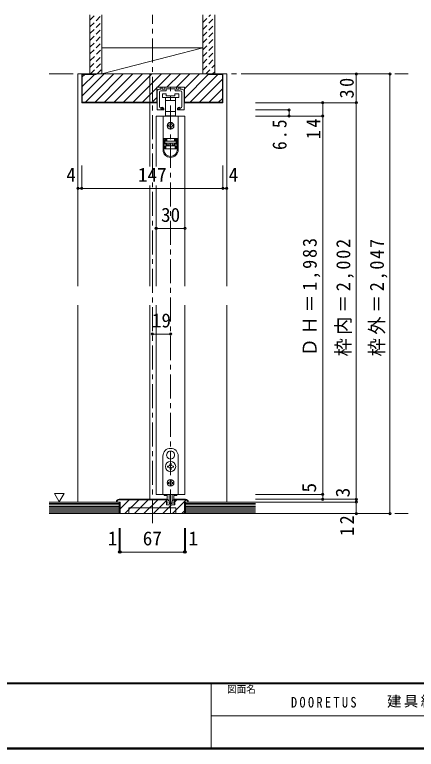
# Model space of a CAD drawing. Units: millimetres at full size, sheet at 1:5. Extents: x -957 to 993, y -705 to 708.
# Drawn here: x -187 to 232, y -689 to 76 of the extents above; entities that cross this region are included whole.
import ezdxf
from ezdxf.enums import TextEntityAlignment as Align

# ---------------------------------------------------------------- set-up
doc = ezdxf.new("R2010")
doc.units = ezdxf.units.MM
doc.header["$LTSCALE"] = 5
doc.header["$PDMODE"] = 32
doc.header["$PDSIZE"] = 2.5
doc.linetypes.add('CHAIN1', pattern=[8, 5, -1, 1, -1])
doc.linetypes.add('DASHED1', pattern=[1.8, 1.2, -0.6])
doc.layers.add('0-B_寸法', color=7, linetype='Continuous', lineweight=9)
doc.layers.add('F-1_枠', color=6, linetype='Continuous', lineweight=9)
doc.layers.add('F-0_補助線', color=7, linetype='Continuous')
doc.layers.add('F-A_文字', color=7, linetype='Continuous')
doc.styles.add('ＭＳ ゴシック', font='')
doc.styles.get('ＭＳ ゴシック').set_extended_font_data('MS Gothic')

# ---------------------------------------------------------------- blocks, each defined once
blk = doc.blocks.new('01')
at = {"layer": '0-B_寸法'}
for p, q in [((-8.95, 7.72), (-9.85, 7.72)), ((-5.85, 7.72), (5.85, 7.72)), ((8.95, 7.72), (9.85, 7.72)), ((-14, 3.72), (-14, -15.48)), ((-12, 5.72), (-10.45, 5.72)), ((-11.65, 2.72), (-11.65, -12.157)), ((-10.15, 6.02), (-10.15, 7.42)), ((-10.15, 4.22), (-4.95, 4.22)), ((-8.65, 6.02), (-8.65, 7.42)), ((-6.45, 5.72), (-8.35, 5.72)), ((-6.15, 7.42), (-6.15, 6.02)), ((-4.65, 4.52), (-4.65, 5.92)), ((-4.35, 6.22), (-0.3, 6.22)), ((0, 6.52), (-0.3, 6.22)), ((0, 6.52), (0.3, 6.22)), ((4.35, 6.22), (0.3, 6.22)), ((4.65, 4.52), (4.65, 5.92)), ((10.15, 4.22), (4.95, 4.22)), ((6.15, 7.42), (6.15, 6.02)), ((6.45, 5.72), (8.35, 5.72)), ((8.65, 6.02), (8.65, 7.42)), ((10.15, 6.02), (10.15, 7.42)), ((12, 5.72), (10.45, 5.72)), ((11.65, 2.72), (11.65, -12.157)), ((14, 3.72), (14, -15.48)), ((-7.15, -15.48), (-7.15, -14.405)), ((7.15, -15.48), (7.15, -14.405)), ((-13.7, -15.78), (-7.45, -15.78)), ((13.7, -15.78), (7.45, -15.78))]:
    blk.add_line(p, q, dxfattribs=at)
for centre, radius, start, end in [((-9.85, 7.42), 0.3, 90, 180), ((-8.95, 7.42), 0.3, 0, 90), ((-5.85, 7.42), 0.3, 90, 180), ((5.85, 7.42), 0.3, 0, 90), ((8.95, 7.42), 0.3, 90, 180), ((9.85, 7.42), 0.3, 0, 90), ((-12, 3.72), 2, 90, 180), ((-10.15, 2.72), 1.5, 90, 180), ((-10.45, 6.02), 0.3, 270, 0), ((-8.35, 6.02), 0.3, 180, 270), ((-6.45, 6.02), 0.3, 270, 0), ((-4.95, 4.52), 0.3, 270, 0), ((-4.35, 5.92), 0.3, 90, 180), ((4.35, 5.92), 0.3, 0, 90), ((4.95, 4.52), 0.3, 180, 270), ((6.45, 6.02), 0.3, 180, 270), ((8.35, 6.02), 0.3, 270, 0), ((10.45, 6.02), 0.3, 180, 270), ((10.15, 2.72), 1.5, 0, 90), ((12, 3.72), 2, 0, 90), ((-9.65, -12.157), 2, 180, 253.54075), ((-8.8, -9.28), 5, 253.54075, 284.75682), ((-7.45, -14.405), 0.3, 0, 104.75682), ((7.45, -14.405), 0.3, 75.24318, 180), ((8.8, -9.28), 5, 255.24318, 286.45925), ((9.65, -12.157), 2, 286.45925, 0), ((-13.7, -15.48), 0.3, 180, 270), ((-7.45, -15.48), 0.3, 270, 0), ((7.45, -15.48), 0.3, 180, 270), ((13.7, -15.48), 0.3, 270, 0)]:
    blk.add_arc(centre, radius, start, end, dxfattribs=at)
for p in [(-8.8, -14.28), (8.8, -14.28)]:
    blk.add_point(p, dxfattribs=at)

msp = doc.modelspace()

# ---------------------------------------------------------------- linework, layer by layer
at = {"layer": '0-B_寸法', "linetype": 'DASHED1'}
for p, q in [((-108.342, 70.511), (-102.796, 76.058)), ((-108.342, 63.44), (-95.724, 76.058)), ((-108.342, 56.369), (-95.842, 68.869)), ((9.158, 67.803), (17.413, 76.058)), ((9.158, 60.732), (20.832, 72.407)), ((-108.342, 49.298), (-95.842, 61.798)), ((9.158, 53.661), (21.658, 66.161)), ((-108.342, 42.227), (-95.842, 54.727)), ((9.158, 46.59), (21.658, 59.09)), ((-108.342, 35.156), (-95.842, 47.656)), ((9.158, 39.519), (21.658, 52.019)), ((-108.02, 28.407), (-95.842, 40.585)), ((9.158, 32.448), (21.658, 44.948)), ((-108.37, 20.986), (-95.842, 33.514)), ((9.158, 25.377), (21.658, 37.877)), ((9.158, 18.306), (21.658, 30.806)), ((-107.878, 14.407), (-95.842, 26.443)), ((12.33, 14.407), (21.658, 23.735)), ((-100.807, 14.407), (-95.842, 19.372)), ((19.401, 14.407), (21.658, 16.664))]:
    msp.add_line(p, q, dxfattribs=at)
at = {"layer": '0-B_寸法'}
for p, q in [((-108.342, 14.407), (-108.342, 76.058)), ((-95.842, 14.407), (-95.842, 76.058)), ((9.158, 14.407), (9.158, 76.058)), ((21.658, 14.407), (21.658, 76.058)), ((-95.842, 41.407), (9.158, 41.407)), ((-95.842, 14.407), (9.158, 41.407)), ((-120.842, 14.407), (-116.842, 14.407)), ((-120.842, 14.407), (-120.842, -206.593)), ((-116.842, -15.593), (-116.842, 14.407)), ((30.158, 14.407), (-116.842, 14.407)), ((-116.342, -8.566), (-93.37, 14.407)), ((-116.342, -15.093), (-116.342, 13.907)), ((-101.842, 13.907), (-116.342, 13.907)), ((-116.342, 11.233), (-113.669, 13.907)), ((-116.342, 1.334), (-103.769, 13.907)), ((-112.97, -15.093), (-83.47, 14.407)), ((-103.071, -15.093), (-73.571, 14.407)), ((-101.842, 14.407), (-101.842, 13.907)), ((-95.842, 14.407), (9.158, 14.407)), ((-93.171, -15.093), (-63.671, 14.407)), ((-53.772, 14.407), (-83.272, -15.093)), ((-73.372, -15.093), (-43.872, 14.407)), ((-63.473, -15.093), (-33.973, 14.407)), ((-45.842, 14.407), (-45.842, -81.898)), ((-38.073, 0.407), (-24.073, 14.407)), ((-28.174, 0.407), (-14.174, 14.407)), ((-18.274, 0.407), (-4.274, 14.407)), ((-9.942, -1.161), (5.625, 14.407)), ((-9.942, -11.06), (15.158, 14.04)), ((24.924, 13.907), (-4.076, -15.093)), ((5.824, -15.093), (29.658, 8.741)), ((15.158, 13.907), (15.158, 14.407)), ((15.158, 13.907), (29.658, 13.907)), ((29.658, -15.093), (29.658, 13.907)), ((30.158, -15.593), (30.158, 14.407)), ((34.158, 14.407), (30.158, 14.407)), ((34.158, -206.593), (34.158, 14.407)), ((204.158, 14.407), (64.158, 14.407)), ((169.158, 14.407), (169.158, -15.593)), ((204.158, 14.407), (204.158, -431.593)), ((-38.742, -15.593), (-38.742, 0.407)), ((-9.942, 0.407), (-38.742, 0.407)), ((-9.942, -15.593), (-9.942, 0.407)), ((-53.573, -15.093), (-38.742, -0.262)), ((-32.842, -6.293), (-32.842, -10.293)), ((-28.842, -6.293), (-32.842, -6.293)), ((-28.842, -8.293), (-28.842, -6.293)), ((-19.842, -6.293), (-19.842, -8.293)), ((-15.842, -6.293), (-19.842, -6.293)), ((-15.842, -10.293), (-15.842, -6.293)), ((15.723, -15.093), (29.658, -1.159)), ((-38.742, -15.093), (-116.342, -15.093)), ((-43.674, -15.093), (-38.742, -10.162)), ((-32.842, -10.293), (-24.342, -10.293)), ((-29.592, -10.293), (-29.592, -13.293)), ((-29.592, -13.293), (-29.592, -24.893)), ((-29.592, -13.293), (-24.342, -13.293)), ((-19.842, -8.293), (-28.842, -8.293)), ((-24.342, -10.293), (-15.842, -10.293)), ((-24.342, -13.293), (-19.092, -13.293)), ((-19.092, -13.293), (-19.092, -10.293)), ((-19.092, -24.893), (-19.092, -13.293)), ((29.658, -15.093), (-9.942, -15.093)), ((25.623, -15.093), (29.658, -11.058)), ((-38.742, -15.593), (-116.842, -15.593)), ((30.158, -15.593), (-9.942, -15.593)), ((169.158, -15.593), (64.158, -15.593)), ((134.158, -15.593), (134.158, -29.593)), ((169.158, -443.593), (169.158, -15.593)), ((-9.342, -29.593), (-39.342, -29.593)), ((-39.342, -29.593), (-39.342, -81.898)), ((-32.242, -29.593), (-32.242, -52.893)), ((-16.442, -29.593), (-32.242, -29.593)), ((-29.592, -24.893), (-29.592, -29.293)), ((-24.342, -24.893), (-29.592, -24.893)), ((-29.592, -29.293), (-28.342, -29.293)), ((-19.092, -24.893), (-24.342, -24.893)), ((-20.342, -29.593), (-20.342, -29.293)), ((-20.342, -29.293), (-19.092, -29.293)), ((-19.092, -29.293), (-19.092, -24.893)), ((-16.442, -29.593), (-16.442, -52.893)), ((-9.342, -29.593), (-9.342, -206.593)), ((99.158, -23.093), (64.158, -23.093)), ((134.158, -29.593), (64.158, -29.593)), ((99.158, -23.093), (99.158, -29.593)), ((134.158, -29.593), (134.158, -423.594)), ((-24.842, -37.093), (-24.842, -38.093)), ((-23.842, -38.093), (-23.842, -37.093)), ((-25.842, -39.093), (-26.842, -39.093)), ((-26.842, -40.093), (-25.842, -40.093)), ((-24.842, -41.093), (-24.842, -42.093)), ((-23.842, -42.093), (-23.842, -41.093)), ((-21.842, -39.093), (-22.842, -39.093)), ((-22.842, -40.093), (-21.842, -40.093)), ((-32.242, -52.893), (-32.242, -52.993)), ((-16.442, -52.893), (-32.242, -52.893)), ((-32.242, -52.993), (-32.242, -64.693)), ((-31.242, -52.993), (-32.242, -52.993)), ((-31.242, -64.693), (-31.242, -52.993)), ((-28.542, -52.993), (-31.242, -52.993)), ((-29.242, -52.993), (-29.242, -52.893)), ((-28.542, -52.993), (-28.542, -53.993)), ((-28.342, -55.093), (-28.342, -52.893)), ((-20.342, -52.893), (-20.342, -55.093)), ((-20.142, -53.993), (-20.142, -52.993)), ((-17.442, -52.993), (-20.142, -52.993)), ((-19.442, -52.893), (-19.442, -52.993)), ((-16.442, -52.893), (-16.442, -52.993)), ((-16.442, -64.693), (-16.442, -52.993)), ((-30.442, -53.993), (-28.542, -53.993)), ((-30.442, -53.993), (-30.442, -58.693)), ((-28.542, -54.993), (-30.442, -54.993)), ((-28.542, -58.693), (-30.442, -58.693)), ((-28.342, -55.093), (-30.242, -55.093)), ((-30.242, -55.093), (-30.242, -55.593)), ((-30.242, -63.593), (-30.242, -60.593)), ((-30.242, -60.593), (-29.242, -60.593)), ((-29.242, -60.593), (-29.242, -63.593)), ((-29.242, -60.593), (-19.442, -60.593)), ((-28.542, -53.993), (-28.542, -54.993)), ((-28.542, -58.693), (-28.542, -60.593)), ((-28.342, -59.593), (-28.342, -57.593)), ((-28.342, -59.593), (-25.842, -59.593)), ((-28.342, -60.593), (-28.342, -59.593)), ((-25.842, -57.593), (-25.842, -60.593)), ((-22.842, -57.593), (-22.842, -60.593)), ((-18.442, -55.093), (-20.342, -55.093)), ((-20.342, -57.593), (-20.342, -59.593)), ((-20.142, -53.993), (-18.242, -53.993)), ((-20.142, -57.693), (-18.242, -57.693)), ((-20.142, -58.693), (-20.142, -57.693)), ((-20.142, -60.593), (-20.142, -58.693)), ((-18.242, -58.693), (-20.142, -58.693)), ((-19.442, -63.593), (-19.442, -60.593)), ((-19.442, -60.593), (-18.442, -60.593)), ((-18.442, -55.593), (-18.442, -55.093)), ((-18.442, -60.593), (-18.442, -63.593)), ((-18.242, -58.693), (-18.242, -53.993)), ((-29.242, -63.593), (-30.242, -63.593)), ((-19.442, -63.593), (-29.242, -63.593)), ((-18.442, -63.593), (-19.442, -63.593)), ((-116.842, -104.898), (-116.842, -80.839)), ((30.158, -104.898), (30.158, -84.339)), ((-116.842, -104.898), (30.158, -104.898)), ((-45.842, -101.898), (-45.842, -206.593)), ((-39.342, -101.898), (-39.342, -206.593)), ((-39.342, -146.593), (-9.342, -146.593)), ((-120.842, -226.593), (-120.842, -431.594)), ((-45.842, -226.593), (-45.842, -428.593)), ((-39.342, -226.593), (-39.342, -423.594)), ((-9.342, -226.593), (-9.342, -423.594)), ((34.158, -431.594), (34.158, -226.593)), ((-24.441, -378.445), (-24.342, -378.544)), ((-24.243, -378.445), (-24.342, -378.544)), ((-32.342, -423.594), (-32.342, -383.594)), ((-27.984, -384.582), (-27.849, -384.619)), ((-27.886, -384.754), (-27.849, -384.619)), ((-20.7, -384.582), (-20.835, -384.619)), ((-20.798, -384.754), (-20.835, -384.619)), ((-16.342, -383.594), (-16.342, -423.594)), ((-26.542, -394.094), (-27.492, -394.094)), ((-27.492, -394.094), (-27.492, -395.094)), ((-27.492, -395.094), (-26.542, -395.094)), ((-24.842, -391.444), (-24.842, -392.394)), ((-23.842, -391.444), (-24.842, -391.444)), ((-23.842, -392.394), (-23.842, -391.444)), ((-23.842, -397.744), (-23.842, -396.794)), ((-21.192, -394.094), (-22.142, -394.094)), ((-22.142, -395.094), (-21.192, -395.094)), ((-21.192, -395.094), (-21.192, -394.094)), ((-26.142, -411.094), (-26.742, -411.094)), ((-26.742, -411.094), (-26.742, -412.094)), ((-26.742, -412.094), (-26.142, -412.094)), ((-24.842, -409.194), (-23.842, -409.194)), ((-24.842, -409.194), (-24.842, -409.794)), ((-23.842, -409.194), (-23.842, -409.794)), ((-22.542, -411.094), (-21.942, -411.094)), ((-24.842, -413.394), (-24.842, -413.994)), ((-23.842, -413.994), (-24.842, -413.994)), ((-23.842, -413.394), (-23.842, -413.994)), ((-145.277, -422.78), (-140.277, -431.44)), ((-39.342, -423.594), (-9.342, -423.594)), ((-16.342, -423.594), (-32.342, -423.594)), ((-30.942, -423.594), (-30.942, -424.794)), ((-30.942, -424.794), (-27.81, -424.794)), ((-27.842, -428.015), (-27.842, -423.594)), ((-25.842, -423.594), (-25.842, -431.215)), ((-22.842, -423.594), (-22.842, -431.215)), ((-20.874, -424.794), (-17.742, -424.794)), ((-20.842, -428.015), (-20.842, -423.594)), ((-17.742, -423.594), (-17.742, -424.794)), ((134.158, -423.594), (64.158, -423.594)), ((134.158, -423.594), (134.158, -428.594)), ((-77.842, -431.594), (-150.842, -431.594)), ((-77.842, -433.094), (-150.842, -433.094)), ((-77.842, -434.594), (-150.842, -434.594)), ((-77.842, -436.094), (-150.842, -436.094)), ((-76.842, -431.593), (-80.842, -431.593)), ((-77.842, -428.593), (-28.742, -428.593)), ((-77.842, -429.093), (-28.742, -429.093)), ((-77.842, -443.593), (-77.842, -431.594)), ((-76.842, -438.557), (-67.379, -429.093)), ((-76.842, -443.593), (-76.842, -431.593)), ((-71.979, -443.593), (-57.479, -429.093)), ((-62.08, -443.593), (-47.58, -429.093)), ((-52.18, -443.593), (-37.68, -429.093)), ((-42.281, -443.593), (-28.742, -430.055)), ((-32.381, -443.593), (-23.381, -434.593)), ((-28.842, -428.594), (-28.299, -428.594)), ((-28.842, -429.594), (-28.842, -428.594)), ((-28.742, -434.593), (-28.742, -428.593)), ((-28.742, -434.593), (-19.942, -434.593)), ((-28.142, -434.593), (-28.628, -433.367)), ((-27.842, -433.093), (-28.442, -433.093)), ((-27.042, -434.593), (-28.142, -434.593)), ((-26.68, -430.006), (-27.945, -428.74)), ((-27.842, -433.093), (-27.842, -431.83)), ((-27.042, -434.593), (-26.842, -434.393)), ((-26.842, -434.393), (-26.642, -434.593)), ((-22.042, -434.593), (-26.642, -434.593)), ((-26.468, -430.094), (-26.142, -430.094)), ((-25.942, -432.793), (-25.942, -430.294)), ((-23.142, -431.515), (-25.542, -431.515)), ((-24.342, -433.393), (-24.042, -433.093)), ((-24.042, -433.093), (-23.042, -433.093)), ((-22.742, -432.793), (-22.742, -430.294)), ((-22.216, -430.094), (-22.542, -430.094)), ((-22.482, -443.593), (-8.096, -429.207)), ((-21.842, -434.393), (-22.042, -434.593)), ((-22.004, -430.006), (-20.738, -428.74)), ((-21.642, -434.593), (-21.842, -434.393)), ((-21.642, -434.593), (-20.542, -434.593)), ((-20.842, -433.093), (-20.842, -431.83)), ((-20.842, -433.093), (-20.242, -433.093)), ((-20.542, -434.593), (-20.056, -433.367)), ((-19.942, -434.593), (-19.942, -428.593)), ((-8.842, -428.593), (-19.942, -428.593)), ((-8.842, -429.093), (-19.942, -429.093)), ((-19.942, -431.154), (-17.881, -429.093)), ((-5.842, -431.593), (-9.842, -431.593)), ((-9.842, -443.593), (-9.842, -431.593)), ((-8.842, -443.593), (-8.842, -431.594)), ((-8.842, -431.594), (64.158, -431.594)), ((-8.842, -433.094), (64.158, -433.094)), ((-8.842, -434.594), (64.158, -434.594)), ((-8.842, -436.094), (64.158, -436.094)), ((169.158, -428.594), (64.158, -428.594)), ((169.158, -431.593), (64.158, -431.593)), ((204.158, -443.593), (204.158, -431.593)), ((-77.842, -437.594), (-150.842, -437.594)), ((-77.842, -439.094), (-150.842, -439.094)), ((-77.842, -440.594), (-150.842, -440.594)), ((-77.842, -442.094), (-150.842, -442.094)), ((-77.842, -443.594), (-150.842, -443.594)), ((-76.842, -443.593), (-9.842, -443.593)), ((-67.842, -437.593), (-18.842, -437.593)), ((-67.842, -443.593), (-67.842, -437.593)), ((-18.842, -443.593), (-18.842, -437.593)), ((-12.582, -443.593), (-9.842, -440.853)), ((-8.842, -437.594), (64.158, -437.594)), ((-8.842, -439.094), (64.158, -439.094)), ((-8.842, -440.594), (64.158, -440.594)), ((-8.842, -442.094), (64.158, -442.094)), ((-8.842, -443.594), (64.158, -443.594)), ((204.158, -443.593), (64.158, -443.593))]:
    msp.add_line(p, q, dxfattribs=at)
at = {"layer": '0-B_寸法', "linetype": 'CHAIN1'}
for p, q in [((-43.342, -453.593), (-43.342, 76.058)), ((-150.842, 14.407), (223.158, 14.407)), ((-24.342, -443.593), (-24.342, 0.407)), ((-150.842, -443.593), (223.158, -443.593))]:
    msp.add_line(p, q, dxfattribs=at)
at = {"layer": '0-B_寸法', "color": 4}
for p, q in [((-120.842, -104.898), (-120.842, -80.839)), ((-116.842, -104.898), (-116.842, -80.839)), ((30.158, -104.898), (30.158, -80.839)), ((34.158, -104.898), (34.158, -80.839)), ((-120.842, -104.898), (-116.842, -104.898)), ((30.158, -104.898), (34.158, -104.898)), ((-43.342, -256.593), (-24.342, -256.593)), ((-77.842, -483.593), (-77.842, -458.593)), ((-76.842, -483.593), (-76.842, -458.593)), ((-9.842, -483.593), (-9.842, -458.593)), ((-8.842, -483.593), (-8.842, -458.593)), ((-77.842, -483.593), (-76.842, -483.593)), ((-76.842, -483.593), (-9.842, -483.593)), ((-9.842, -483.593), (-8.842, -483.593))]:
    msp.add_line(p, q, dxfattribs=at)
at = {"layer": '0-B_寸法'}
for points in [[(-20.342, -29.293), (-28.342, -29.293), (-28.342, -29.593)], [(-16.442, -52.993), (-17.442, -52.993), (-17.442, -64.693)], [(-30.442, -57.693), (-28.542, -57.693), (-28.542, -58.693)], [(-22.842, -59.593), (-20.342, -59.593), (-20.342, -60.593)], [(-18.242, -54.993), (-20.142, -54.993), (-20.142, -53.993)], [(-24.842, -396.794), (-24.842, -397.744), (-23.842, -397.744)], [(-21.942, -411.094), (-21.942, -412.094), (-22.542, -412.094)], [(-145.277, -422.78), (-135.277, -422.78), (-140.277, -431.44)], [(-25.642, -433.093), (-24.642, -433.093), (-24.342, -433.393)], [(-19.842, -429.594), (-19.842, -428.594), (-20.385, -428.594)]]:
    msp.add_lwpolyline(points, dxfattribs=at)
msp.add_lwpolyline([(-18.442, -57.593), (-30.242, -57.593), (-30.242, -55.593), (-18.442, -55.593)], close=True, dxfattribs=at)
for centre, radius in [((-24.342, -39.593), 3.5), ((-24.342, -394.594), 5.35), ((-24.342, -411.594), 3.5)]:
    msp.add_circle(centre, radius, dxfattribs=at)
for centre, radius, start, end in [((-25.842, -38.093), 1, 270, 0), ((-24.342, -37.093), 0.5, 90, 180), ((-24.342, -37.093), 0.5, 0, 90), ((-22.842, -38.093), 1, 180, 270), ((-26.842, -39.593), 0.5, 90, 180), ((-26.842, -39.593), 0.5, 180, 270), ((-25.842, -41.093), 1, 0, 90), ((-24.342, -42.093), 0.5, 180, 270), ((-24.342, -42.093), 0.5, 270, 0), ((-22.842, -41.093), 1, 90, 180), ((-21.842, -39.593), 0.5, 0, 90), ((-21.842, -39.593), 0.5, 270, 0), ((-24.342, -64.693), 7.9, 180, 0), ((-24.342, -64.693), 6.9, 180, 0), ((-24.342, -383.594), 8, 0, 180), ((-24.342, -382.594), 4.15, 91.3645, 208.6355), ((-24.342, -382.594), 4.15, 331.3645, 88.6355), ((-24.342, -382.594), 4.15, 211.3645, 328.6355), ((-26.542, -392.394), 1.7, 270, 0), ((-26.542, -396.794), 1.7, 0, 90), ((-22.142, -392.394), 1.7, 180, 270), ((-22.142, -396.794), 1.7, 90, 180), ((-26.142, -409.794), 1.3, 270, 0), ((-26.142, -413.394), 1.3, 0, 90), ((-22.542, -409.794), 1.3, 180, 270), ((-22.542, -413.394), 1.3, 90, 180), ((-25.842, -428.015), 2, 180, 264.78409), ((-22.842, -428.015), 2, 275.21591, 0), ((-77.842, -431.593), 3, 90, 180), ((-77.842, -431.593), 2.5, 90.0008, 180), ((-30.842, -431.83), 3, 0, 48.19), ((-28.442, -433.293), 0.2, 90, 201.616), ((-28.299, -429.094), 0.5, 45, 90), ((-26.468, -429.794), 0.3, 225, 270), ((-26.142, -430.294), 0.2, 0, 90), ((-26.042, -430.206), 0.2, 0, 84.78409), ((-25.642, -432.793), 0.3, 180, 270), ((-25.542, -431.215), 0.3, 180, 270), ((-23.142, -431.215), 0.3, 270, 0), ((-23.042, -432.793), 0.3, 270, 0), ((-22.642, -430.206), 0.2, 95.21591, 180), ((-22.542, -430.294), 0.2, 90, 180), ((-22.216, -429.794), 0.3, 270, 315), ((-17.842, -431.83), 3, 131.81, 180), ((-20.385, -429.094), 0.5, 90, 135), ((-20.242, -433.293), 0.2, 338.384, 90), ((-8.842, -431.593), 3, 0, 90), ((-8.842, -431.593), 2.5, 0, 90)]:
    msp.add_arc(centre, radius, start, end, dxfattribs=at)
for p in [(169.158, 14.407), (204.158, 14.407), (134.158, -15.593), (169.158, -15.593), (99.158, -23.093), (99.158, -29.593), (134.158, -29.593), (-120.842, -104.898), (-116.842, -104.898), (30.158, -104.898), (34.158, -104.898), (-39.342, -146.593), (-9.342, -146.593), (-43.342, -256.593), (-24.342, -256.593), (134.158, -423.594), (134.158, -428.594), (169.158, -428.594), (169.158, -431.593), (169.158, -443.593), (204.158, -443.593), (-77.842, -483.593), (-76.842, -483.593), (-9.842, -483.593), (-8.842, -483.593)]:
    msp.add_point(p, dxfattribs=at)
at = {"layer": 'F-1_枠'}
for p, q in [((992.782, -619.898), (-957.218, -619.898)), ((992.782, -620.731), (-957.218, -620.731)), ((17.782, -620.731), (17.782, -687.398)), ((17.782, -654.065), (991.115, -654.066)), ((992.782, -687.398), (-957.218, -687.398)), ((992.782, -688.231), (-957.218, -688.231)), ((992.782, -689.065), (-957.218, -689.065))]:
    msp.add_line(p, q, dxfattribs=at)

# ---------------------------------------------------------------- block references
at = {"layer": '0-B_寸法'}
msp.add_blockref('01', (-24.342, -7.313), dxfattribs=at)

# ---------------------------------------------------------------- texts
at = {"layer": '0-B_寸法', "style": 'ＭＳ ゴシック'}
for s, p in [('4', (-132.989, -102.398)), ('147', (-58.342, -102.398)), ('4', (36.161, -102.398)), ('30', (-34.342, -144.093)), ('19', (-43.842, -254.093)), ('1', (-89.881, -481.093)), ('67', (-53.342, -481.093)), ('1', (-5.653, -481.093))]:
    msp.add_text(s, height=14.66, dxfattribs=at).set_placement(p, align=Align.BOTTOM_LEFT)
for s, p in [('5', (131.658, -421.594)), ('3', (166.658, -426.594))]:
    msp.add_text(s, height=14.66, rotation=90, dxfattribs=at).set_placement(p, align=Align.BOTTOM_LEFT)
at = {"layer": '0-B_寸法', "char_height": 14.66, "attachment_point": 7, "rotation": 90, "style": 'ＭＳ ゴシック'}
for s, insert in [('\\T1.27;\\W0.95;30', (166.658, -11.218)), ('\\T1.27;\\W0.9;6.5', (96.658, -64.839)), ('\\T1.27;\\W0.95;14', (131.658, -53.589)), ('\\T1.2;\\W0.95;ＤＨ＝1,983\\~', (131.658, -279.843)), ('\\T1.19;\\W0.95;枠内＝2,002', (166.658, -279.843)), ('\\T1.19;\\W0.95;枠外＝2,047', (201.658, -279.843)), ('\\T1.27;\\W0.95;12', (166.658, -466.843))]:
    msp.add_mtext(s, dxfattribs=dict(at, insert=insert))
at = {"layer": 'F-0_補助線', "insert": (101.115, -645.731), "char_height": 11, "attachment_point": 7, "style": 'ＭＳ ゴシック'}
msp.add_mtext('\\T1.39;\\W0.85;DOORETUS', dxfattribs=at)
at = {"layer": 'F-A_文字', "style": 'ＭＳ ゴシック'}
msp.add_text('図面名', height=7.331, dxfattribs=at).set_placement((34.449, -632.398), align=Align.BOTTOM_LEFT)
at = {"layer": 'F-A_文字', "insert": (201.115, -645.731), "char_height": 11, "attachment_point": 7, "style": 'ＭＳ ゴシック'}
msp.add_mtext('\\T1.17;建具納まり図', dxfattribs=at)

doc.saveas('drawing.dxf')
